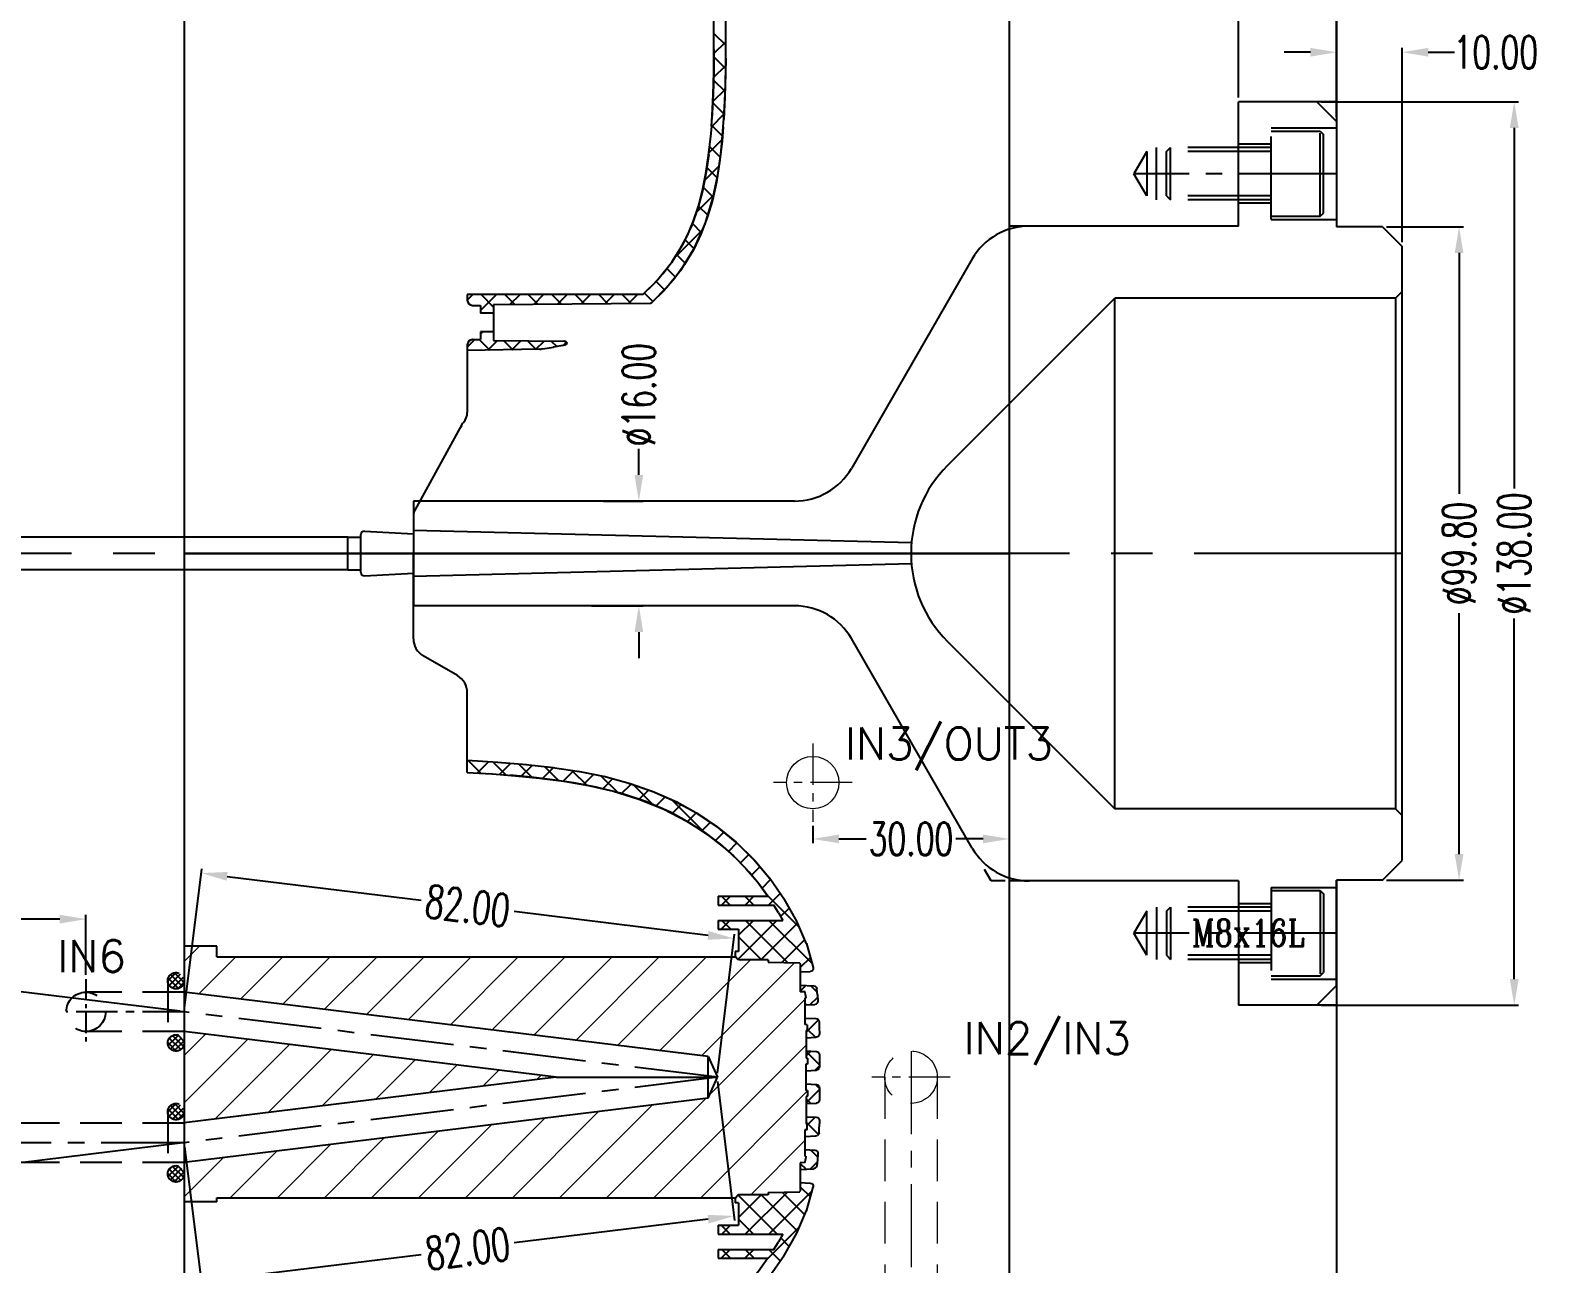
# Model space of a CAD drawing. Header units: inches. Extents: x 157915 to 159347, y -49911 to -48898.
# Drawn here: x 158194.4 to 158426.7, y -49285.3 to -49097 of the extents above; entities that cross this region are included whole.
import ezdxf
from ezdxf.enums import TextEntityAlignment as Align

# ---------------------------------------------------------------- set-up
doc = ezdxf.new("R2010")
doc.units = ezdxf.units.IN
doc.header["$LTSCALE"] = 2
doc.header["$MEASUREMENT"] = 0
doc.header["$PDMODE"] = 3
doc.header["$PDSIZE"] = 0.3125
for name, pattern in [('ACAD_ISO08W100', [36, 24, -3, 6, -3]), ('CENTER', [50.8, 31.75, -6.35, 6.35, -6.35]), ('CENTER2', [1.125, 0.75, -0.125, 0.125, -0.125]), ('DASHED', [0.75, 0.5, -0.25]), ('HIDDEN', [9.525, 6.35, -3.175])]:
    doc.linetypes.add(name, pattern=pattern)
doc.layers.get('0').update_dxf_attribs({"linetype": 'CONTINUOUS'})
doc.layers.get('Defpoints').update_dxf_attribs({"linetype": 'CONTINUOUS'})
for name, color, linetype in [('CAV-COR', 1, 'CONTINUOUS'), ('CL', 1, 'ACAD_ISO08W100'), ('COOL', 171, 'CONTINUOUS'), ('PIN', 4, 'CONTINUOUS'), ('Ru', 8, 'CONTINUOUS'), ('SCREW', 52, 'HIDDEN'), ('wr2', 41, 'DASHED')]:
    doc.layers.add(name, color=color, linetype=linetype)
for name, color, linetype, lineweight in [('dim', 3, 'CONTINUOUS', 15), ('WR', 122, 'HIDDEN', 18), ('截面', 191, 'CONTINUOUS', 15)]:
    doc.layers.add(name, color=color, linetype=linetype, lineweight=lineweight)
doc.styles.add('ROMANC', font='romanc', dxfattribs={"width": 0.6, "height": 1})
doc.styles.get("Standard").update_dxf_attribs({"font": 'txt.shx', "width": 0.67})
doc.dimstyles.new('2.00', dxfattribs={"dimtxt": 5, "dimasz": 4, "dimexe": 0.666, "dimexo": 0.626, "dimgap": 1, "dimtad": 0, "dimzin": 0, "dimdsep": 46, "dimtxsty": 'Standard', "dimcen": 0.09, "dimclrd": 3, "dimclre": 3, "dimclrt": 7, "dimazin": 0, "dimtfac": 1, "dimtofl": 0, "dimtmove": 0, "dimatfit": 0, "dimfxl": 0, "dimtolj": 1, "dimtzin": 0, "dimarcsym": 0})

# ---------------------------------------------------------------- blocks, each defined once
blk = doc.blocks.new('*D35396')
at = {"layer": 'Defpoints', "color": 0}
for p in [(158281.24, -49168.87), (158287.28, -49168.87), (158279.4, -49184.87)]:
    blk.add_point(p, dxfattribs=at)
at = {"layer": 'dim', "color": 3, "linetype": 'ByBlock', "lineweight": -2}
for p, q in [((158287.28, -49164.87), (158287.28, -49160.87)), ((158281.87, -49168.87), (158287.95, -49168.87)), ((158280.03, -49184.87), (158287.95, -49184.87)), ((158287.28, -49188.87), (158287.28, -49192.87))]:
    blk.add_line(p, q, dxfattribs=at)
at = {"layer": 'dim', "color": 3, "linetype": 'ByBlock'}
for points in [[(158286.62, -49164.87), (158287.95, -49164.87), (158287.28, -49168.87)], [(158287.95, -49188.87), (158286.62, -49188.87), (158287.28, -49184.87)]]:
    blk.add_solid(points, dxfattribs=at)
at = {"layer": 'dim', "color": 7, "linetype": 'ByBlock', "insert": (158287.28, -49152.61), "char_height": 5, "attachment_point": 5, "rotation": 90}
blk.add_mtext('%%c16.00', dxfattribs=at)
blk = doc.blocks.new('*D35397')
at = {"layer": 'Defpoints', "color": 0}
for p in [(158400.84, -49126.97), (158400.84, -49226.77), (158412.54, -49226.77)]:
    blk.add_point(p, dxfattribs=at)
at = {"layer": 'dim', "color": 3, "linetype": 'ByBlock', "lineweight": -2}
for p, q in [((158401.47, -49126.97), (158413.21, -49126.97)), ((158412.54, -49130.97), (158412.54, -49167.77)), ((158412.54, -49222.77), (158412.54, -49185.96)), ((158401.47, -49226.77), (158413.21, -49226.77))]:
    blk.add_line(p, q, dxfattribs=at)
at = {"layer": 'dim', "color": 3, "linetype": 'ByBlock'}
for points in [[(158413.21, -49130.97), (158411.88, -49130.97), (158412.54, -49126.97)], [(158411.88, -49222.77), (158413.21, -49222.77), (158412.54, -49226.77)]]:
    blk.add_solid(points, dxfattribs=at)
at = {"layer": 'dim', "color": 7, "linetype": 'ByBlock', "insert": (158412.54, -49176.87), "char_height": 5, "attachment_point": 5, "rotation": 90}
blk.add_mtext('%%c99.80', dxfattribs=at)
blk = doc.blocks.new('*D35398')
at = {"layer": 'Defpoints', "color": 0}
for p in [(158390.84, -49107.87), (158390.84, -49245.87), (158420.96, -49245.87)]:
    blk.add_point(p, dxfattribs=at)
at = {"layer": 'dim', "color": 3, "linetype": 'ByBlock', "lineweight": -2}
for p, q in [((158391.47, -49107.87), (158421.63, -49107.87)), ((158420.96, -49111.87), (158420.96, -49166.93)), ((158420.96, -49241.87), (158420.96, -49186.8)), ((158391.47, -49245.87), (158421.63, -49245.87))]:
    blk.add_line(p, q, dxfattribs=at)
at = {"layer": 'dim', "color": 3, "linetype": 'ByBlock'}
for points in [[(158421.63, -49111.87), (158420.29, -49111.87), (158420.96, -49107.87)], [(158420.29, -49241.87), (158421.63, -49241.87), (158420.96, -49245.87)]]:
    blk.add_solid(points, dxfattribs=at)
at = {"layer": 'dim', "color": 7, "linetype": 'ByBlock', "insert": (158420.96, -49176.87), "char_height": 5, "attachment_point": 5, "rotation": 90}
blk.add_mtext('%%c138.00', dxfattribs=at)
blk = doc.blocks.new('*D35399')
at = {"layer": 'Defpoints', "color": 0}
for p in [(158403.84, -49100.31), (158393.84, -49109.87), (158403.84, -49129.97)]:
    blk.add_point(p, dxfattribs=at)
at = {"layer": 'dim', "color": 3, "linetype": 'ByBlock', "lineweight": -2}
for p, q in [((158389.84, -49100.31), (158385.84, -49100.31)), ((158393.84, -49109.24), (158393.84, -49099.65)), ((158403.84, -49129.34), (158403.84, -49099.65)), ((158407.84, -49100.31), (158411.84, -49100.31))]:
    blk.add_line(p, q, dxfattribs=at)
at = {"layer": 'dim', "color": 3, "linetype": 'ByBlock'}
for points in [[(158389.84, -49100.98), (158389.84, -49099.65), (158393.84, -49100.31)], [(158407.84, -49099.65), (158407.84, -49100.98), (158403.84, -49100.31)]]:
    blk.add_solid(points, dxfattribs=at)
at = {"layer": 'dim', "color": 7, "linetype": 'ByBlock', "insert": (158418.15, -49100.31), "char_height": 5, "attachment_point": 5}
blk.add_mtext('\\A1;10.00', dxfattribs=at)
blk = doc.blocks.new('*D35400')
at = {"layer": 'Defpoints', "color": 0}
for p in [(158378.84, -49091.83), (158378.84, -49107.87), (158393.84, -49110.87)]:
    blk.add_point(p, dxfattribs=at)
at = {"layer": 'dim', "color": 3, "linetype": 'ByBlock', "lineweight": -2}
for p, q in [((158374.84, -49091.83), (158370.84, -49091.83)), ((158378.84, -49107.24), (158378.84, -49091.16)), ((158393.84, -49110.24), (158393.84, -49091.16)), ((158397.84, -49091.83), (158402.96, -49091.83))]:
    blk.add_line(p, q, dxfattribs=at)
at = {"layer": 'dim', "color": 3, "linetype": 'ByBlock'}
for points in [[(158374.84, -49092.5), (158374.84, -49091.16), (158378.84, -49091.83)], [(158397.84, -49091.16), (158397.84, -49092.5), (158393.84, -49091.83)]]:
    blk.add_solid(points, dxfattribs=at)
at = {"layer": 'dim', "color": 7, "linetype": 'ByBlock', "insert": (158409.54, -49091.83), "char_height": 5, "attachment_point": 5}
blk.add_mtext('\\A1;15.00', dxfattribs=at)
blk = doc.blocks.new('*D37167')
at = {"layer": 'Defpoints', "color": 0}
for p in [(158343.84, -49214), (158313.84, -49217.87), (158343.84, -49220.47)]:
    blk.add_point(p, dxfattribs=at)
at = {"layer": 'dim', "color": 3, "linetype": 'ByBlock', "lineweight": -2}
for p, q in [((158343.84, -49214.63), (158343.84, -49221.13)), ((158313.84, -49218.49), (158313.84, -49221.13)), ((158317.84, -49220.47), (158321.98, -49220.47)), ((158339.84, -49220.47), (158335.71, -49220.47))]:
    blk.add_line(p, q, dxfattribs=at)
at = {"layer": 'dim', "color": 3, "linetype": 'ByBlock'}
for points in [[(158317.84, -49219.8), (158317.84, -49221.13), (158313.84, -49220.47)], [(158339.84, -49221.13), (158339.84, -49219.8), (158343.84, -49220.47)]]:
    blk.add_solid(points, dxfattribs=at)
at = {"layer": 'dim', "color": 7, "linetype": 'ByBlock', "insert": (158328.84, -49220.47), "char_height": 5, "attachment_point": 5}
blk.add_mtext('\\A1;30.00', dxfattribs=at)
blk = doc.blocks.new('*D37187')
at = {"layer": 'Defpoints', "color": 0}
for p in [(158299.23, -49256.87), (158217.84, -49266.87), (158220.44, -49288.05)]:
    blk.add_point(p, dxfattribs=at)
at = {"layer": 'dim', "color": 3, "linetype": 'ByBlock', "lineweight": -2}
for p, q in [((158299.31, -49257.5), (158301.91, -49278.72)), ((158217.92, -49267.49), (158220.52, -49288.71)), ((158297.86, -49278.54), (158268.23, -49282.18)), ((158224.41, -49287.56), (158254.05, -49283.92))]:
    blk.add_line(p, q, dxfattribs=at)
at = {"layer": 'dim', "color": 3, "linetype": 'ByBlock'}
for points in [[(158297.94, -49279.2), (158297.78, -49277.88), (158301.83, -49278.05)], [(158224.33, -49286.9), (158224.49, -49288.22), (158220.44, -49288.05)]]:
    blk.add_solid(points, dxfattribs=at)
at = {"layer": 'dim', "color": 7, "linetype": 'ByBlock', "insert": (158261.14, -49283.05), "char_height": 5, "attachment_point": 5, "rotation": 7}
blk.add_mtext('\\A1;82.00', dxfattribs=at)
blk = doc.blocks.new('*D37188')
at = {"layer": 'Defpoints', "color": 0}
for p in [(158220.44, -49225.69), (158217.84, -49246.87), (158299.23, -49256.86)]:
    blk.add_point(p, dxfattribs=at)
at = {"layer": 'dim', "color": 3, "linetype": 'ByBlock', "lineweight": -2}
for p, q in [((158217.92, -49246.25), (158220.52, -49225.03)), ((158224.41, -49226.18), (158254.05, -49229.81)), ((158297.86, -49235.19), (158268.23, -49231.56)), ((158299.31, -49256.24), (158301.91, -49235.02))]:
    blk.add_line(p, q, dxfattribs=at)
at = {"layer": 'dim', "color": 3, "linetype": 'ByBlock'}
for points in [[(158224.49, -49225.51), (158224.33, -49226.84), (158220.44, -49225.69)], [(158297.78, -49235.86), (158297.94, -49234.53), (158301.83, -49235.68)]]:
    blk.add_solid(points, dxfattribs=at)
at = {"layer": 'dim', "color": 7, "linetype": 'ByBlock', "insert": (158261.14, -49230.69), "char_height": 5, "attachment_point": 5, "rotation": 353}
blk.add_mtext('\\A1;82.00', dxfattribs=at)
blk = doc.blocks.new('*D37189')
at = {"layer": 'Defpoints', "color": 0}
for p in [(158217.84, -49246.87), (158141.53, -49252.21), (158299.29, -49256.87), (158299.29, -49256.87), (158217.84, -49266.87)]:
    blk.add_point(p, dxfattribs=at)
at = {"layer": 'dim', "color": 3, "linetype": 'ByBlock', "lineweight": -2}
for p, q in [((158217.22, -49246.79), (158141.97, -49237.55)), ((158217.22, -49266.94), (158141.97, -49276.18))]:
    blk.add_line(p, q, dxfattribs=at)
for start, end in [(174.4521, 177.2036), (182.7964, 185.5479)]:
    blk.add_arc((158299.29, -49256.87), 157.83, start, end, dxfattribs=at)
at = {"layer": 'dim', "color": 3, "linetype": 'ByBlock'}
for points in [[(158142.86, -49241.68), (158141.53, -49241.54), (158142.63, -49237.63)], [(158141.53, -49272.2), (158142.86, -49272.05), (158142.63, -49276.1)]]:
    blk.add_solid(points, dxfattribs=at)
at = {"layer": 'dim', "color": 7, "linetype": 'ByBlock', "insert": (158141.46, -49256.87), "char_height": 5, "attachment_point": 5, "rotation": 90}
blk.add_mtext('\\A1;14.00%%d', dxfattribs=at)
blk = doc.blocks.new('*D37191')
at = {"layer": 'Defpoints', "color": 0}
for p in [(158152.84, -49232.71), (158152.84, -49234.41), (158202.84, -49241.87)]:
    blk.add_point(p, dxfattribs=at)
at = {"layer": 'dim', "color": 3, "linetype": 'ByBlock', "lineweight": -2}
for p, q in [((158152.84, -49233.78), (158152.84, -49232.05)), ((158156.84, -49232.71), (158170.98, -49232.71)), ((158198.84, -49232.71), (158184.71, -49232.71)), ((158202.84, -49241.24), (158202.84, -49232.05))]:
    blk.add_line(p, q, dxfattribs=at)
at = {"layer": 'dim', "color": 3, "linetype": 'ByBlock'}
for points in [[(158156.84, -49232.05), (158156.84, -49233.38), (158152.84, -49232.71)], [(158198.84, -49233.38), (158198.84, -49232.05), (158202.84, -49232.71)]]:
    blk.add_solid(points, dxfattribs=at)
at = {"layer": 'dim', "color": 7, "linetype": 'ByBlock', "insert": (158177.84, -49232.71), "char_height": 5, "attachment_point": 5}
blk.add_mtext('\\A1;50.00', dxfattribs=at)

msp = doc.modelspace()

# ---------------------------------------------------------------- hatches: boundary and pattern name
at = {"layer": 'wr2', "linetype": 'HIDDEN', "ltscale": 0.5}
h = msp.add_hatch(dxfattribs=at)
h.set_pattern_fill('ANSI37', color=142, scale=0.2, angle=270, style=0)
h.set_pattern_definition([(315, (159779.4915, -45124.9259), (0.44901281, 0.44901281), []), (45, (159779.4915, -45124.9259), (-0.44901281, 0.44901281), [])])
h.paths.add_polyline_path([(158215.343, -49242.118, 0.4142136), (158216.593, -49243.368, 0.4142136), (158217.843, -49242.118, 1)])
h.paths.add_polyline_path([(158215.343, -49251.618, 0.4142136), (158216.593, -49252.868, 0.4142136), (158217.843, -49251.618, 1)])
h = msp.add_hatch(dxfattribs=at)
h.set_pattern_fill('ANSI37', color=142, scale=0.2, angle=270, style=0)
h.set_pattern_definition([(315, (159779.4915, -45144.9259), (0.44901281, 0.44901281), []), (45, (159779.4915, -45144.9259), (-0.44901281, 0.44901281), [])])
h.paths.add_polyline_path([(158215.343, -49262.118, 0.4142136), (158216.593, -49263.368, 0.4142136), (158217.843, -49262.118, 1)])
h.paths.add_polyline_path([(158215.343, -49271.618, 0.4142136), (158216.593, -49272.868, 0.4142136), (158217.843, -49271.618, 1)])

# ---------------------------------------------------------------- linework, layer by layer
at = {"linetype": 'Continuous'}
for p, q in [((158393.843, -48954.868), (158393.843, -49126.968)), ((158393.843, -49226.768), (158393.843, -49398.868))]:
    msp.add_line(p, q, dxfattribs=at)
for p, q in [((158378.843, -49126.868), (158378.843, -49107.868)), ((158393.843, -49107.868), (158378.843, -49107.868)), ((158390.843, -49107.868), (158393.843, -49110.868)), ((158393.843, -49110.868), (158393.843, -49126.968)), ((158378.843, -49126.868), (158343.843, -49126.868)), ((158400.843, -49126.968), (158393.843, -49126.968)), ((158400.843, -49126.968), (158393.843, -49126.968)), ((158400.843, -49126.968), (158403.843, -49129.968)), ((158338.205, -49131.868), (158319.73, -49163.868)), ((158403.843, -49223.768), (158403.843, -49129.968)), ((158334.408, -49163.44), (158359.98, -49137.868)), ((158402.843, -49137.868), (158359.98, -49137.868)), ((158359.98, -49215.868), (158359.98, -49137.868)), ((158402.843, -49137.868), (158403.843, -49136.868)), ((158402.843, -49137.868), (158402.843, -49215.868)), ((158311.07, -49168.868), (158252.843, -49168.868)), ((158252.843, -49168.868), (158252.843, -49184.868)), ((158311.07, -49184.868), (158252.843, -49184.868)), ((158338.205, -49221.868), (158319.73, -49189.868)), ((158334.408, -49190.296), (158359.98, -49215.868)), ((158402.843, -49215.868), (158359.98, -49215.868)), ((158402.843, -49215.868), (158403.843, -49216.868)), ((158400.843, -49226.768), (158403.843, -49223.768)), ((158341.092, -49226.868), (158340.088, -49225.129)), ((158343.209, -49226.868), (158341.092, -49226.868)), ((158378.843, -49226.868), (158343.843, -49226.868)), ((158378.843, -49226.868), (158378.843, -49245.868)), ((158393.843, -49242.868), (158393.843, -49226.768)), ((158400.843, -49226.768), (158393.843, -49226.768)), ((158400.843, -49226.768), (158393.843, -49226.768)), ((158393.843, -49242.868), (158390.843, -49245.868)), ((158393.843, -49245.868), (158378.843, -49245.868))]:
    msp.add_line(p, q)
at = {"linetype": 'HIDDEN'}
for p, q in [((158383.843, -49111.871), (158393.843, -49111.871)), ((158383.843, -49125.871), (158383.843, -49111.871)), ((158383.843, -49114.371), (158378.843, -49114.371)), ((158383.843, -49123.371), (158378.843, -49123.371)), ((158383.843, -49125.871), (158393.843, -49125.871)), ((158383.843, -49227.865), (158383.843, -49241.865)), ((158383.843, -49227.865), (158393.843, -49227.865)), ((158383.843, -49230.365), (158378.843, -49230.365)), ((158383.843, -49239.365), (158378.843, -49239.365)), ((158383.843, -49241.865), (158393.843, -49241.865))]:
    msp.add_line(p, q, dxfattribs=at)
for centre, radius, start, end in [((158346.865, -49136.868), 10, 90, 150), ((158311.07, -49158.868), 10, 270, 330), ((158347.843, -49176.875), 19, 135, 179.97962), ((158347.843, -49176.861), 19, 180.02038, 225), ((158311.07, -49194.868), 10, 30, 90), ((158346.865, -49216.868), 10, 210, 270)]:
    msp.add_arc(centre, radius, start, end)
at = {"layer": 'CAV-COR'}
for p, q in [((158217.843, -49016.868), (158217.843, -49336.868)), ((158343.843, -49016.868), (158343.843, -49336.868)), ((158298.747, -49099.882), (158298.747, -49093.854)), ((158300.557, -49099.882), (158300.557, -49093.854)), ((158298.744, -49100.526), (158300.557, -49098.713)), ((158298.747, -49097.434), (158300.557, -49099.243)), ((158298.721, -49103.377), (158298.747, -49099.882)), ((158298.747, -49099.882), (158298.732, -49102.554)), ((158298.741, -49101.019), (158300.537, -49102.815)), ((158300.546, -49101.23), (158300.527, -49103.569)), ((158298.636, -49106.756), (158298.721, -49103.377)), ((158298.703, -49104.159), (158300.543, -49102.319)), ((158300.527, -49103.569), (158300.432, -49107.134)), ((158298.592, -49107.862), (158300.466, -49105.988)), ((158298.695, -49104.565), (158300.455, -49106.325)), ((158300.405, -49107.803), (158300.494, -49105.162)), ((158298.591, -49107.882), (158298.447, -49110.559)), ((158298.482, -49110.008), (158298.636, -49106.756)), ((158298.582, -49108.045), (158300.303, -49109.765)), ((158300.432, -49107.134), (158300.259, -49110.582)), ((158298.36, -49111.686), (158300.304, -49109.742)), ((158298.375, -49111.597), (158298.482, -49110.008)), ((158298.375, -49111.597), (158298.239, -49113.247)), ((158298.38, -49111.434), (158300.066, -49113.12)), ((158297.981, -49115.657), (158300.014, -49113.624)), ((158298.081, -49114.727), (158299.712, -49116.358)), ((158297.308, -49119.922), (158299.517, -49117.713)), ((158297.666, -49117.905), (158299.236, -49119.475)), ((158296.06, -49124.762), (158298.684, -49122.138)), ((158297.11, -49120.941), (158298.619, -49122.45)), ((158296.382, -49123.805), (158297.793, -49125.216)), ((158295.46, -49126.475), (158296.814, -49127.829)), ((158292.769, -49131.646), (158296.995, -49127.42)), ((158294.337, -49128.945), (158295.7, -49130.307)), ((158293.028, -49131.227), (158294.342, -49132.541)), ((158291.555, -49133.346), (158292.843, -49134.634)), ((158290.156, -49135.081), (158287.893, -49137.319)), ((158289.925, -49135.309), (158291.207, -49136.59)), ((158287.893, -49137.319), (158261.084, -49137.319)), ((158261.084, -49137.319), (158261.084, -49138.174)), ((158261.086, -49138.184), (158261.951, -49137.319)), ((158263.094, -49139.768), (158265.543, -49137.319)), ((158263.199, -49137.319), (158265.104, -49139.224)), ((158265.104, -49138.827), (158289.057, -49138.618)), ((158265.104, -49138.827), (158265.104, -49144.354)), ((158266.791, -49137.319), (158268.271, -49138.799)), ((158267.649, -49138.805), (158269.135, -49137.319)), ((158270.383, -49137.319), (158271.832, -49138.768)), ((158271.273, -49138.773), (158272.727, -49137.319)), ((158273.975, -49137.319), (158275.393, -49138.737)), ((158274.897, -49138.741), (158276.319, -49137.319)), ((158277.567, -49137.319), (158278.954, -49138.706)), ((158278.521, -49138.71), (158279.911, -49137.319)), ((158281.159, -49137.319), (158282.515, -49138.675)), ((158282.144, -49138.678), (158283.503, -49137.319)), ((158284.752, -49137.319), (158286.076, -49138.644)), ((158285.768, -49138.646), (158287.095, -49137.319)), ((158288.119, -49137.095), (158289.412, -49138.387)), ((158289.055, -49138.618), (158289.057, -49138.618)), ((158289.255, -49138.539), (158289.26, -49138.539)), ((158261.888, -49138.978), (158263.094, -49138.978)), ((158263.094, -49138.978), (158263.094, -49140.184)), ((158265.104, -49140.184), (158263.094, -49140.184)), ((158265.104, -49142.998), (158263.094, -49142.998)), ((158263.094, -49142.998), (158263.094, -49144.204)), ((158263.094, -49143.36), (158263.457, -49142.998)), ((158261.084, -49145.37), (158262.251, -49144.204)), ((158261.084, -49145.008), (158261.084, -49155.318)), ((158272.104, -49145.669), (158261.084, -49145.862)), ((158261.486, -49144.31), (158261.196, -49144.6)), ((158261.888, -49144.202), (158261.486, -49144.31)), ((158261.888, -49144.204), (158261.888, -49144.202)), ((158261.888, -49144.204), (158263.094, -49144.204)), ((158262.899, -49144.204), (158264.498, -49145.802)), ((158264.239, -49145.807), (158265.687, -49144.359)), ((158265.104, -49144.354), (158275.871, -49144.448)), ((158266.655, -49144.368), (158268.028, -49145.741)), ((158267.895, -49145.743), (158269.248, -49144.39)), ((158270.279, -49144.399), (158271.559, -49145.679)), ((158271.551, -49145.679), (158272.809, -49144.421)), ((158272.104, -49145.669), (158272.37, -49145.656)), ((158272.634, -49145.627), (158272.37, -49145.657)), ((158272.634, -49145.627), (158274.254, -49145.369)), ((158273.903, -49144.431), (158274.746, -49145.275)), ((158275.962, -49145.041), (158274.21, -49145.377)), ((158275.738, -49145.084), (158276.208, -49144.614)), ((158275.871, -49144.448), (158276, -49144.467)), ((158276.052, -49144.485), (158275.871, -49144.448)), ((158276, -49144.467), (158276.112, -49144.516)), ((158276.238, -49144.844), (158276.177, -49144.928)), ((158260.256, -49157.179), (158253.054, -49170.255)), ((158259.661, -49158.261), (158260.256, -49157.32)), ((158252.843, -49171.085), (158252.843, -49176.868)), ((158217.843, -49176.868), (158343.843, -49176.868)), ((158343.843, -49176.868), (158217.843, -49176.868)), ((158252.843, -49189.898), (158252.843, -49176.868)), ((158259.584, -49195.522), (158254.343, -49192.496)), ((158261.084, -49210.303), (158261.084, -49198.12)), ((158265.754, -49208.779), (158261.084, -49208.491)), ((158261.199, -49208.498), (158263.127, -49210.426)), ((158261.084, -49210.303), (158264.778, -49210.525)), ((158262.623, -49210.396), (158264.328, -49208.691)), ((158265.027, -49208.734), (158266.988, -49210.695)), ((158270.112, -49209.143), (158265.696, -49208.775)), ((158265.993, -49210.619), (158267.672, -49208.939)), ((158268.929, -49209.044), (158270.942, -49211.057)), ((158269.31, -49210.894), (158270.964, -49209.239)), ((158274.245, -49209.61), (158270.007, -49209.133)), ((158272.563, -49211.233), (158274.192, -49209.604)), ((158272.939, -49209.462), (158275.033, -49211.556)), ((158278.229, -49210.214), (158274.099, -49209.591)), ((158275.739, -49211.649), (158277.313, -49210.075)), ((158277.114, -49210.045), (158279.339, -49212.269)), ((158282.13, -49211.006), (158278.047, -49210.182)), ((158278.803, -49212.177), (158280.337, -49210.642)), ((158281.55, -49210.889), (158284.052, -49213.391)), ((158281.758, -49212.814), (158283.262, -49211.31)), ((158284.604, -49213.56), (158286.085, -49212.079)), ((158286.465, -49212.211), (158289.54, -49215.287)), ((158287.351, -49214.405), (158288.749, -49213.007)), ((158289.912, -49215.436), (158291.291, -49214.057)), ((158292.367, -49216.573), (158293.727, -49215.213)), ((158292.392, -49214.546), (158297.327, -49219.481)), ((158294.716, -49217.816), (158296.035, -49216.497)), ((158296.909, -49219.215), (158298.199, -49217.925)), ((158298.986, -49220.731), (158300.271, -49219.445)), ((158300.947, -49222.361), (158302.246, -49221.062)), ((158302.785, -49224.116), (158304.058, -49222.843)), ((158304.497, -49225.996), (158305.779, -49224.714)), ((158306.088, -49227.997), (158307.407, -49226.678)), ((158309.533, -49229.767), (158307.292, -49226.526)), ((158299.375, -49229.231), (158299.375, -49230.587)), ((158299.375, -49229.231), (158306.996, -49229.231)), ((158299.892, -49229.231), (158301.248, -49230.587)), ((158299.906, -49230.587), (158301.262, -49229.231)), ((158303.484, -49229.231), (158304.841, -49230.587)), ((158303.498, -49230.587), (158304.854, -49229.231)), ((158306.996, -49229.231), (158305.609, -49227.327)), ((158306.775, -49228.929), (158311.772, -49233.927)), ((158307.09, -49230.587), (158308.871, -49228.806)), ((158299.375, -49230.587), (158307.89, -49230.587)), ((158308.589, -49231.732), (158307.89, -49230.587)), ((158308.587, -49231.729), (158309.248, -49232.899)), ((158308.931, -49232.338), (158310.245, -49231.024)), ((158311.39, -49233.044), (158309.453, -49229.64)), ((158299.375, -49232.899), (158299.375, -49234.256)), ((158299.375, -49232.899), (158309.248, -49232.899)), ((158299.829, -49234.256), (158301.186, -49232.899)), ((158299.968, -49232.899), (158301.325, -49234.256)), ((158302.435, -49238.834), (158308.37, -49232.899)), ((158302.49, -49235.187), (158304.778, -49232.899)), ((158303.56, -49232.899), (158309.994, -49239.333)), ((158305.932, -49238.929), (158311.519, -49233.342)), ((158307.152, -49232.899), (158313.744, -49239.491)), ((158312.885, -49236.498), (158311.337, -49232.939)), ((158299.375, -49234.256), (158302.49, -49234.256)), ((158302.49, -49234.256), (158302.49, -49237.668)), ((158302.49, -49235.421), (158305.998, -49238.929)), ((158309.136, -49239.318), (158312.604, -49235.849)), ((158312.859, -49236.426), (158313.92, -49240.103)), ((158302.49, -49237.668), (158301.988, -49237.673)), ((158301.988, -49237.673), (158301.988, -49238.477)), ((158301.988, -49238.477), (158302.069, -49238.477)), ((158311.937, -49240.108), (158313.479, -49238.566)), ((158307.013, -49238.929), (158302.792, -49238.929)), ((158307.013, -49238.929), (158307.013, -49239.281)), ((158307.013, -49239.281), (158311.855, -49239.365)), ((158311.961, -49239.782), (158311.937, -49239.783)), ((158311.937, -49239.783), (158311.937, -49243.803)), ((158311.937, -49240.788), (158313.447, -49240.709)), ((158311.937, -49242.798), (158313.98, -49242.905)), ((158311.937, -49243.7), (158312.795, -49242.843)), ((158313.543, -49242.882), (158314.513, -49243.852)), ((158314.558, -49244.267), (158314.459, -49243.347)), ((158312.671, -49243.841), (158311.937, -49243.803)), ((158312.767, -49244.801), (158312.641, -49244.808)), ((158312.641, -49244.808), (158312.641, -49248.828)), ((158312.641, -49245.571), (158312.87, -49245.801)), ((158312.641, -49245.813), (158314.157, -49245.734)), ((158312.721, -49244.32), (158312.671, -49243.841)), ((158312.721, -49244.32), (158312.767, -49244.801)), ((158313.46, -49245.77), (158314.59, -49244.64)), ((158314.558, -49244.266), (158314.638, -49245.195)), ((158312.641, -49247.823), (158314.323, -49247.911)), ((158312.987, -49248.846), (158312.641, -49248.828)), ((158312.842, -49249.98), (158314.701, -49248.121)), ((158313.008, -49249.724), (158312.842, -49249.733)), ((158312.842, -49249.733), (158312.842, -49253.954)), ((158312.987, -49248.846), (158313.008, -49249.724)), ((158313.003, -49249.526), (158314.242, -49250.765)), ((158312.842, -49250.838), (158314.364, -49250.758)), ((158313.039, -49254.845), (158312.791, -49254.858)), ((158312.791, -49254.858), (158312.791, -49258.878)), ((158312.842, -49252.848), (158314.385, -49252.929)), ((158312.842, -49253.572), (158313.53, -49252.884)), ((158312.842, -49252.957), (158314.867, -49254.982)), ((158313.039, -49253.964), (158312.842, -49253.954)), ((158313.039, -49253.964), (158313.039, -49254.845)), ((158314.867, -49253.429), (158314.867, -49255.279)), ((158312.791, -49255.863), (158314.385, -49255.779)), ((158314.218, -49255.788), (158314.867, -49255.139)), ((158312.791, -49257.873), (158314.385, -49257.957)), ((158313.039, -49258.891), (158312.791, -49258.878)), ((158312.842, -49260.756), (158314.867, -49258.731)), ((158313.039, -49258.891), (158313.039, -49259.772)), ((158314.242, -49257.949), (158314.867, -49258.574)), ((158314.867, -49258.457), (158314.867, -49260.307)), ((158313.039, -49259.772), (158312.842, -49259.783)), ((158312.842, -49259.783), (158312.842, -49264.004)), ((158312.842, -49260.141), (158313.552, -49260.851)), ((158312.842, -49260.888), (158314.385, -49260.807)), ((158312.842, -49262.898), (158314.364, -49262.978)), ((158312.842, -49263.733), (158314.71, -49265.601)), ((158313.008, -49264.012), (158312.842, -49264.004)), ((158312.987, -49264.89), (158313.008, -49264.012)), ((158313.004, -49264.186), (158314.22, -49262.97)), ((158314.846, -49263.486), (158314.829, -49264.419)), ((158312.987, -49264.89), (158312.641, -49264.908)), ((158312.641, -49264.908), (158312.641, -49268.928)), ((158312.641, -49265.913), (158314.323, -49265.825)), ((158314.323, -49265.825), (158314.506, -49265.781)), ((158314.804, -49265.34), (158314.829, -49264.419)), ((158312.641, -49267.923), (158314.157, -49268.002)), ((158312.641, -49268.142), (158312.848, -49267.934)), ((158312.767, -49268.935), (158312.641, -49268.928)), ((158312.767, -49268.935), (158312.721, -49269.415)), ((158313.484, -49267.967), (158314.592, -49269.075)), ((158312.671, -49269.895), (158311.937, -49269.933)), ((158311.937, -49269.933), (158311.937, -49273.953)), ((158311.937, -49270.013), (158312.816, -49270.892)), ((158311.937, -49270.938), (158313.98, -49270.831)), ((158312.671, -49269.895), (158312.721, -49269.415)), ((158313.519, -49270.855), (158314.516, -49269.858)), ((158311.937, -49272.948), (158313.447, -49273.027)), ((158311.937, -49273.605), (158313.482, -49275.15)), ((158301.988, -49275.26), (158302.069, -49275.259)), ((158301.988, -49275.26), (158301.988, -49276.064)), ((158302.449, -49274.893), (158308.393, -49280.837)), ((158302.49, -49278.292), (158305.975, -49274.807)), ((158307.013, -49274.807), (158302.792, -49274.807)), ((158303.537, -49280.837), (158309.97, -49274.404)), ((158305.955, -49274.807), (158311.522, -49280.374)), ((158307.013, -49274.456), (158311.855, -49274.371)), ((158307.013, -49274.456), (158307.013, -49274.807)), ((158307.129, -49280.837), (158313.752, -49274.214)), ((158309.158, -49274.418), (158312.613, -49277.873)), ((158311.961, -49273.954), (158311.937, -49273.953)), ((158312.859, -49277.311), (158313.92, -49273.633)), ((158302.49, -49276.068), (158301.988, -49276.064)), ((158302.49, -49276.068), (158302.49, -49279.481)), ((158311.336, -49280.799), (158312.885, -49277.239)), ((158299.375, -49279.481), (158302.49, -49279.481)), ((158299.375, -49279.481), (158299.375, -49280.837)), ((158299.852, -49279.481), (158301.209, -49280.837)), ((158299.945, -49280.837), (158301.302, -49279.481)), ((158302.49, -49278.526), (158304.801, -49280.837)), ((158306.841, -49284.718), (158311.783, -49279.776)), ((158299.375, -49280.837), (158309.248, -49280.837)), ((158307.89, -49283.149), (158308.588, -49282.005)), ((158309.248, -49280.837), (158308.588, -49282.005)), ((158308.939, -49281.383), (158310.252, -49282.696)), ((158309.452, -49284.098), (158311.389, -49280.694)), ((158299.375, -49283.149), (158307.89, -49283.149)), ((158299.375, -49283.149), (158299.375, -49284.506)), ((158299.375, -49284.506), (158306.996, -49284.506)), ((158299.869, -49284.506), (158301.226, -49283.149)), ((158299.928, -49283.149), (158301.285, -49284.506)), ((158303.461, -49284.506), (158304.818, -49283.149)), ((158303.521, -49283.149), (158304.877, -49284.506)), ((158307.113, -49283.149), (158308.882, -49284.918))]:
    msp.add_line(p, q, dxfattribs=at)
at = {"layer": 'CAV-COR', "color": 155}
for p, q in [((158222.843, -49236.868), (158217.843, -49236.868)), ((158222.843, -49238.477), (158222.843, -49236.868)), ((158222.843, -49238.477), (158301.988, -49238.477)), ((158222.843, -49275.868), (158217.843, -49275.868)), ((158222.843, -49275.868), (158222.843, -49275.26)), ((158222.843, -49275.26), (158301.988, -49275.26))]:
    msp.add_line(p, q, dxfattribs=at)
at = {"layer": 'CAV-COR'}
for points in [[(158300.494, -49105.162), (158300.542, -49102.515), (158300.557, -49099.882)], [(158298.732, -49102.554), (158298.683, -49105.217), (158298.591, -49107.882)], [(158300.18, -49111.732), (158300.269, -49110.42), (158300.405, -49107.803)], [(158287.893, -49137.319), (158289.52, -49135.759), (158291.019, -49134.087), (158292.385, -49132.293), (158293.613, -49130.358), (158294.697, -49128.279), (158295.624, -49126.083), (158296.389, -49123.801), (158297.014, -49121.408), (158297.525, -49118.842), (158297.934, -49116.072), (158298.251, -49113.119)], [(158289.26, -49138.539), (158291.577, -49136.22), (158293.793, -49133.444), (158295.775, -49130.184), (158297.4, -49126.5), (158298.579, -49122.646), (158299.329, -49119.022), (158299.782, -49115.866), (158300.073, -49113.055), (158300.18, -49111.732)], [(158300.179, -49111.73), (158299.994, -49113.914), (158299.621, -49117.119), (158299.128, -49120.141), (158298.505, -49122.937), (158297.73, -49125.563), (158296.768, -49128.089), (158295.607, -49130.501), (158294.271, -49132.742), (158292.766, -49134.816)], [(158297.952, -49115.93), (158297.566, -49118.599), (158297.048, -49121.262), (158296.342, -49123.957), (158295.368, -49126.74), (158294.014, -49129.637), (158292.244, -49132.493), (158290.156, -49135.081)], [(158292.766, -49134.816), (158291.092, -49136.746), (158289.26, -49138.539)], [(158289.057, -49138.618), (158289.167, -49138.596), (158289.26, -49138.539)], [(158275.871, -49144.448), (158275.85, -49144.448), (158275.812, -49144.446)], [(158275.962, -49145.041), (158275.946, -49145.042), (158275.93, -49145.042)], [(158275.962, -49145.041), (158276.128, -49144.97), (158276.234, -49144.851)], [(158276.177, -49144.928), (158276.083, -49144.997), (158275.962, -49145.041)], [(158276.234, -49144.851), (158276.258, -49144.709), (158276.19, -49144.578), (158276.052, -49144.485)], [(158276.112, -49144.516), (158276.196, -49144.585), (158276.247, -49144.667)], [(158276.247, -49144.667), (158276.261, -49144.755), (158276.238, -49144.844)], [(158264.338, -49210.496), (158268.44, -49210.807), (158272.107, -49211.173), (158275.812, -49211.658), (158279.58, -49212.311), (158283.41, -49213.194), (158287.288, -49214.38), (158291.086, -49215.91), (158294.504, -49217.681), (158297.345, -49219.493), (158299.704, -49221.273), (158301.749, -49223.064), (158303.623, -49224.967), (158305.384, -49227.039), (158306.996, -49229.231)], [(158305.609, -49227.327), (158304.116, -49225.518), (158302.452, -49223.745), (158300.514, -49221.951), (158298.184, -49220.094), (158295.382, -49218.206), (158292.094, -49216.39), (158288.369, -49214.774), (158284.474, -49213.487), (158280.777, -49212.561), (158277.347, -49211.902), (158274.079, -49211.415), (158270.847, -49211.036), (158267.598, -49210.736)], [(158307.407, -49226.677), (158305.015, -49223.793), (158302.355, -49221.151), (158299.458, -49218.78), (158296.361, -49216.678), (158293.073, -49214.849), (158289.593, -49213.301), (158285.935, -49212.027), (158281.912, -49210.956)], [(158285.684, -49211.951), (158289.305, -49213.188), (158292.763, -49214.697), (158296.071, -49216.501), (158299.219, -49218.603), (158302.161, -49220.978), (158304.861, -49223.625), (158307.292, -49226.526)], [(158311.855, -49239.365), (158311.909, -49239.573), (158311.961, -49239.782)], [(158313.92, -49240.103), (158313.92, -49240.316), (158313.828, -49240.511), (158313.659, -49240.652), (158313.447, -49240.709)], [(158313.98, -49242.905), (158314.206, -49242.97), (158314.379, -49243.129), (158314.459, -49243.347)], [(158314.638, -49245.195), (158314.614, -49245.39), (158314.514, -49245.563), (158314.353, -49245.684), (158314.157, -49245.734)], [(158314.323, -49247.911), (158314.506, -49247.955), (158314.661, -49248.063), (158314.765, -49248.217), (158314.804, -49248.396)], [(158314.846, -49250.25), (158314.813, -49250.436), (158314.71, -49250.599), (158314.552, -49250.712), (158314.364, -49250.758)], [(158314.804, -49248.396), (158314.829, -49249.317), (158314.846, -49250.25)], [(158314.385, -49252.929), (158314.571, -49252.974), (158314.729, -49253.086), (158314.831, -49253.245), (158314.867, -49253.429)], [(158314.867, -49255.279), (158314.832, -49255.463), (158314.729, -49255.623), (158314.572, -49255.734), (158314.385, -49255.779)], [(158314.385, -49257.957), (158314.572, -49258.002), (158314.729, -49258.113), (158314.832, -49258.273), (158314.867, -49258.457)], [(158314.867, -49260.307), (158314.831, -49260.491), (158314.729, -49260.65), (158314.571, -49260.762), (158314.385, -49260.807)], [(158314.364, -49262.978), (158314.552, -49263.024), (158314.71, -49263.137), (158314.813, -49263.3), (158314.846, -49263.486)], [(158314.804, -49265.34), (158314.765, -49265.519), (158314.661, -49265.673), (158314.506, -49265.781)], [(158314.157, -49268.002), (158314.353, -49268.052), (158314.514, -49268.173), (158314.614, -49268.346), (158314.638, -49268.541)], [(158314.638, -49268.541), (158314.558, -49269.469), (158314.459, -49270.389)], [(158314.459, -49270.389), (158314.379, -49270.607), (158314.206, -49270.766), (158313.98, -49270.831)], [(158313.447, -49273.027), (158313.659, -49273.084), (158313.828, -49273.225), (158313.92, -49273.42), (158313.92, -49273.633)], [(158311.961, -49273.954), (158311.909, -49274.163), (158311.855, -49274.371)], [(158306.996, -49284.506), (158305.492, -49286.56), (158303.861, -49288.506), (158302.13, -49290.309), (158300.262, -49292), (158298.147, -49293.668), (158295.644, -49295.368), (158292.636, -49297.074), (158289.18, -49298.646), (158285.521, -49299.938), (158281.887, -49300.923), (158278.319, -49301.665), (158274.813, -49302.222), (158271.366, -49302.645), (158267.949, -49302.971)], [(158285.678, -49301.787), (158289.3, -49300.55), (158292.759, -49299.042), (158296.067, -49297.237), (158299.215, -49295.136), (158302.158, -49292.76), (158304.859, -49290.113), (158307.29, -49287.212), (158309.532, -49283.971)]]:
    msp.add_lwpolyline(points, dxfattribs=at)
for centre, radius, start, end in [((158261.888, -49138.174), 0.804, 180, 270), ((158261.888, -49145.008), 0.804, 90, 180), ((158255.843, -49189.898), 3, 180, 240), ((158258.084, -49198.12), 3, 0, 60), ((158302.792, -49238.125), 0.804, 206.00077, 270), ((158302.792, -49275.611), 0.804, 90, 153.99923)]:
    msp.add_arc(centre, radius, start, end, dxfattribs=at)
for centre, major_axis, start_param, end_param in [((158261.545, -49158.01), (0, -1.622), -2.3618349, -2.1080326), ((158259.084, -49155.318), (0, -2.163), 0.7797578, 1.5707963), ((158254.343, -49171.085), (0, 1.622), 1.0335601, 1.5707963)]:
    msp.add_ellipse(centre, major_axis=major_axis, ratio=0.9246377, start_param=start_param, end_param=end_param, dxfattribs=at)
at = {"layer": 'CL', "color": 7, "linetype": 'CENTER', "ltscale": 0.5}
msp.add_line((158403.843, -49176.868), (157972.843, -49176.868), dxfattribs=at)
at = {"layer": 'PIN'}
for p, q in [((158242.843, -49174.368), (158038.343, -49174.368)), ((158242.843, -49179.368), (158242.843, -49174.368)), ((158242.843, -49179.368), (158038.343, -49179.368))]:
    msp.add_line(p, q, dxfattribs=at)
at = {"layer": 'Ru'}
for p, q in [((158245.369, -49173.476), (158252.843, -49173.868)), ((158328.91, -49175.268), (158252.843, -49173.368)), ((158242.843, -49174.368), (158244.843, -49174.368)), ((158244.843, -49179.76), (158244.843, -49173.976)), ((158242.843, -49179.368), (158244.843, -49179.368)), ((158245.369, -49180.26), (158252.843, -49179.868)), ((158328.91, -49178.468), (158252.843, -49180.368))]:
    msp.add_line(p, q, dxfattribs=at)
for centre, start, end in [((158245.343, -49173.976), 87, 180), ((158245.343, -49179.76), 180, 273)]:
    msp.add_arc(centre, 0.5, start, end, dxfattribs=at)
at = {"layer": 'SCREW'}
for p, q in [((158383.843, -49112.371), (158391.343, -49112.371)), ((158391.343, -49125.371), (158391.343, -49112.371)), ((158391.343, -49112.371), (158391.843, -49112.871)), ((158391.843, -49124.871), (158391.843, -49112.871)), ((158364.843, -49115.496), (158362.894, -49118.871)), ((158383.843, -49115.496), (158364.843, -49115.496)), ((158364.843, -49115.496), (158364.843, -49122.246)), ((158383.843, -49114.871), (158366.343, -49114.871)), ((158366.343, -49122.871), (158366.343, -49114.871)), ((158367.843, -49115.496), (158368.468, -49114.871)), ((158367.843, -49122.246), (158367.843, -49115.496)), ((158368.468, -49122.871), (158368.468, -49114.871)), ((158364.843, -49122.246), (158362.894, -49118.871)), ((158383.843, -49122.246), (158364.843, -49122.246)), ((158367.843, -49122.246), (158368.468, -49122.871)), ((158383.843, -49122.871), (158366.343, -49122.871)), ((158391.343, -49125.371), (158391.843, -49124.871)), ((158383.843, -49125.371), (158391.343, -49125.371)), ((158383.843, -49228.365), (158391.343, -49228.365)), ((158391.343, -49228.365), (158391.343, -49241.365)), ((158391.343, -49228.365), (158391.843, -49228.865)), ((158391.843, -49228.865), (158391.843, -49240.865)), ((158364.843, -49231.49), (158362.894, -49234.865)), ((158383.843, -49231.49), (158364.843, -49231.49)), ((158364.843, -49238.24), (158364.843, -49231.49)), ((158383.843, -49230.865), (158366.343, -49230.865)), ((158366.343, -49230.865), (158366.343, -49238.865)), ((158367.843, -49231.49), (158368.468, -49230.865)), ((158367.843, -49231.49), (158367.843, -49238.24)), ((158368.468, -49230.865), (158368.468, -49238.865)), ((158364.843, -49238.24), (158362.894, -49234.865)), ((158383.843, -49238.24), (158364.843, -49238.24)), ((158367.843, -49238.24), (158368.468, -49238.865)), ((158383.843, -49238.865), (158366.343, -49238.865)), ((158391.343, -49241.365), (158391.843, -49240.865)), ((158383.843, -49241.365), (158391.343, -49241.365))]:
    msp.add_line(p, q, dxfattribs=at)
at = {"layer": 'SCREW', "linetype": 'CENTER2', "ltscale": 10}
for p, q in [((158393.843, -49118.871), (158362.894, -49118.871)), ((158393.843, -49234.865), (158362.894, -49234.865))]:
    msp.add_line(p, q, dxfattribs=at)
at = {"layer": 'WR', "linetype": 'CENTER', "ltscale": 0.1}
for p, q in [((158313.843, -49205.868), (158313.843, -49217.868)), ((158319.843, -49211.868), (158307.843, -49211.868)), ((158334.843, -49256.868), (158322.843, -49256.868))]:
    msp.add_line(p, q, dxfattribs=at)
at = {"layer": 'WR', "linetype": 'CENTER', "ltscale": 0.2}
msp.add_line((158328.843, -49252.868), (158328.843, -49336.868), dxfattribs=at)
at = {"layer": 'WR', "linetype": 'HIDDEN', "ltscale": 0.5}
for p, q in [((158324.843, -49256.868), (158324.843, -49330.868)), ((158332.843, -49256.868), (158332.843, -49316.868))]:
    msp.add_line(p, q, dxfattribs=at)
at = {"layer": 'WR', "linetype": 'ByBlock'}
msp.add_circle((158313.843, -49211.868), 4, dxfattribs=at)
at = {"layer": 'WR', "linetype": 'HIDDEN', "ltscale": 0.5}
msp.add_circle((158328.843, -49256.868), 4, dxfattribs=at)
at = {"layer": 'wr2', "color": 142, "linetype": 'CENTER', "ltscale": 0.05}
msp.add_line((158202.843, -49241.868), (158202.843, -49251.868), dxfattribs=at)
at = {"layer": 'wr2', "color": 142, "linetype": 'HIDDEN', "ltscale": 0.5}
for p, q in [((158215.343, -49242.118), (158215.343, -49251.618)), ((158217.843, -49242.118), (158217.843, -49251.618)), ((158217.843, -49243.868), (158202.843, -49243.868)), ((158217.843, -49249.868), (158202.843, -49249.868)), ((158297.863, -49253.671), (158299.287, -49256.868)), ((158297.863, -49260.065), (158297.863, -49253.671)), ((158297.863, -49260.065), (158299.287, -49256.868)), ((158217.843, -49263.868), (158177.843, -49263.868)), ((158215.343, -49262.118), (158215.343, -49271.618)), ((158217.843, -49262.118), (158217.843, -49271.618)), ((158217.843, -49269.868), (158177.843, -49269.868))]:
    msp.add_line(p, q, dxfattribs=at)
at = {"layer": 'wr2', "color": 142, "linetype": 'Continuous', "ltscale": 0.5}
for p, q in [((158297.863, -49253.671), (158217.843, -49243.845)), ((158274.67, -49256.868), (158217.843, -49249.891)), ((158274.67, -49256.868), (158217.843, -49263.845)), ((158274.67, -49256.868), (158299.287, -49256.868)), ((158297.863, -49260.065), (158217.843, -49269.891))]:
    msp.add_line(p, q, dxfattribs=at)
at = {"layer": 'wr2', "color": 142, "linetype": 'CENTER', "ltscale": 0.1}
msp.add_line((158217.843, -49246.868), (158199.843, -49246.868), dxfattribs=at)
at = {"layer": 'wr2', "color": 142, "linetype": 'CENTER', "ltscale": 0.2}
for p, q in [((158299.287, -49256.868), (158217.843, -49246.868)), ((158299.287, -49256.868), (158217.843, -49266.868)), ((158217.843, -49266.868), (158174.843, -49266.868))]:
    msp.add_line(p, q, dxfattribs=at)
at = {"layer": 'wr2', "color": 142, "linetype": 'HIDDEN', "ltscale": 0.5}
for centre, radius in [((158216.593, -49242.118), 1.25), ((158202.843, -49246.868), 3), ((158216.593, -49251.618), 1.25), ((158216.593, -49262.118), 1.25), ((158216.593, -49271.618), 1.25)]:
    msp.add_circle(centre, radius, dxfattribs=at)
at = {"layer": '截面'}
for p, q in [((158217.843, -49239.199), (158220.174, -49236.868)), ((158220.103, -49244.123), (158225.75, -49238.477)), ((158226.502, -49244.909), (158232.934, -49238.477)), ((158232.9, -49245.694), (158240.118, -49238.477)), ((158239.299, -49246.48), (158247.302, -49238.477)), ((158245.698, -49247.266), (158254.487, -49238.477)), ((158252.096, -49248.051), (158261.671, -49238.477)), ((158258.495, -49248.837), (158268.855, -49238.477)), ((158264.893, -49249.623), (158276.039, -49238.477)), ((158271.292, -49250.408), (158283.223, -49238.477)), ((158277.69, -49251.194), (158290.408, -49238.477)), ((158284.089, -49251.979), (158297.592, -49238.477)), ((158290.487, -49252.765), (158304.324, -49238.929)), ((158296.886, -49253.551), (158311.085, -49239.352)), ((158298.11, -49259.511), (158312.641, -49244.98)), ((158217.843, -49253.567), (158221.118, -49250.293)), ((158217.843, -49260.752), (158227.516, -49251.078)), ((158222.506, -49263.273), (158233.915, -49251.864)), ((158230.696, -49262.267), (158240.314, -49252.65)), ((158289.546, -49275.26), (158312.842, -49251.964)), ((158238.886, -49261.262), (158246.712, -49253.435)), ((158247.075, -49260.256), (158253.111, -49254.221)), ((158255.265, -49259.251), (158259.509, -49255.006)), ((158263.455, -49258.245), (158265.908, -49255.792)), ((158271.645, -49257.239), (158272.306, -49256.578)), ((158296.73, -49275.26), (158313.039, -49258.951)), ((158275.177, -49275.26), (158289.323, -49261.114)), ((158282.361, -49275.26), (158297.513, -49260.108)), ((158253.625, -49275.26), (158264.753, -49264.131)), ((158260.809, -49275.26), (158272.943, -49263.125)), ((158267.993, -49275.26), (158281.133, -49262.119)), ((158239.256, -49275.26), (158248.374, -49266.142)), ((158246.44, -49275.26), (158256.564, -49265.136)), ((158304.366, -49274.807), (158312.641, -49266.533)), ((158224.888, -49275.26), (158231.994, -49268.153)), ((158232.072, -49275.26), (158240.184, -49267.147)), ((158217.843, -49275.12), (158223.805, -49269.159))]:
    msp.add_line(p, q, dxfattribs=at)

# ---------------------------------------------------------------- texts
at = {"layer": 'COOL', "color": 4}
for s, p in [('IN3/OUT3', (158334.657, -49206.254)), ('IN6', (158203.707, -49238.361)), ('IN2/IN3', (158349.657, -49251.254))]:
    msp.add_text(s, height=4.8768, rotation=360, dxfattribs=at).set_placement(p, align=Align.MIDDLE)
at = {"layer": 'dim', "linetype": 'ByBlock', "style": 'ROMANC', "width": 0.8}
msp.add_text('M8x16L', height=4.0648, dxfattribs=at).set_placement((158371.72, -49236.833))

# ---------------------------------------------------------------- dimensions: what is measured, and where the dimension line sits
at = {"layer": 'dim', "linetype": 'ByBlock'}
dim = msp.add_linear_dim(base=(158378.843, -49091.83), p1=(158393.843, -49110.868), p2=(158378.843, -49107.868), dimstyle='2.00', dxfattribs=at)
dim.commit()
dim.dimension.update_dxf_attribs({"geometry": '*D35400', "text_midpoint": (158409.543, -49091.83), "dimtype": 160})
for base, p1, p2, picture, middle in [((158403.843, -49100.313), (158393.843, -49109.868), (158403.843, -49129.968), '*D35399', (158418.147, -49100.313)), ((158343.843, -49220.467), (158313.843, -49217.868), (158343.843, -49214.005), '*D37167', (158328.843, -49220.467)), ((158152.843, -49232.712), (158202.843, -49241.868), (158152.843, -49234.409), '*D37191', (158177.843, -49232.712))]:
    dim = msp.add_linear_dim(base=base, p1=p1, p2=p2, dimstyle='2.00', dxfattribs=at)
    dim.commit()
    dim.dimension.update_dxf_attribs({"geometry": picture, "text_midpoint": middle})
for base, p1, p2, picture, middle in [((158420.961, -49245.868), (158390.843, -49107.868), (158390.843, -49245.868), '*D35398', (158420.961, -49176.868)), ((158412.543, -49226.768), (158400.843, -49126.968), (158400.843, -49226.768), '*D35397', (158412.543, -49176.868))]:
    dim = msp.add_linear_dim(base=base, p1=p1, p2=p2, angle=270, text='%%c<>', dimstyle='2.00', dxfattribs=at)
    dim.commit()
    dim.dimension.update_dxf_attribs({"geometry": picture, "text_midpoint": middle, "dimtype": 160})
dim = msp.add_linear_dim(base=(158287.284, -49168.868), p1=(158279.401, -49184.868), p2=(158281.241, -49168.868), angle=90, text='%%c<>', dimstyle='2.00', dxfattribs=at)
dim.commit()
dim.dimension.update_dxf_attribs({"geometry": '*D35396', "text_midpoint": (158287.284, -49152.61)})
for p1, p2, distance, picture, middle in [((158299.232, -49256.861), (158217.843, -49246.868), -21.338, '*D37188', (158261.138, -49230.685)), ((158299.232, -49256.875), (158217.843, -49266.868), 21.338, '*D37187', (158261.138, -49283.051))]:
    dim = msp.add_aligned_dim(p1=p1, p2=p2, distance=distance, dimstyle='2.00', dxfattribs=at)
    dim.commit()
    dim.dimension.update_dxf_attribs({"geometry": picture, "text_midpoint": middle})
dim = msp.add_angular_dim_2l(base=(158141.527, -49252.208), line1=((158299.287, -49256.868), (158217.843, -49246.868)), line2=((158299.287, -49256.868), (158217.843, -49266.868)), dimstyle='2.00', dxfattribs=at)
dim.commit()
dim.dimension.update_dxf_attribs({"geometry": '*D37189', "text_midpoint": (158141.458, -49256.868)})

doc.saveas('drawing.dxf')
